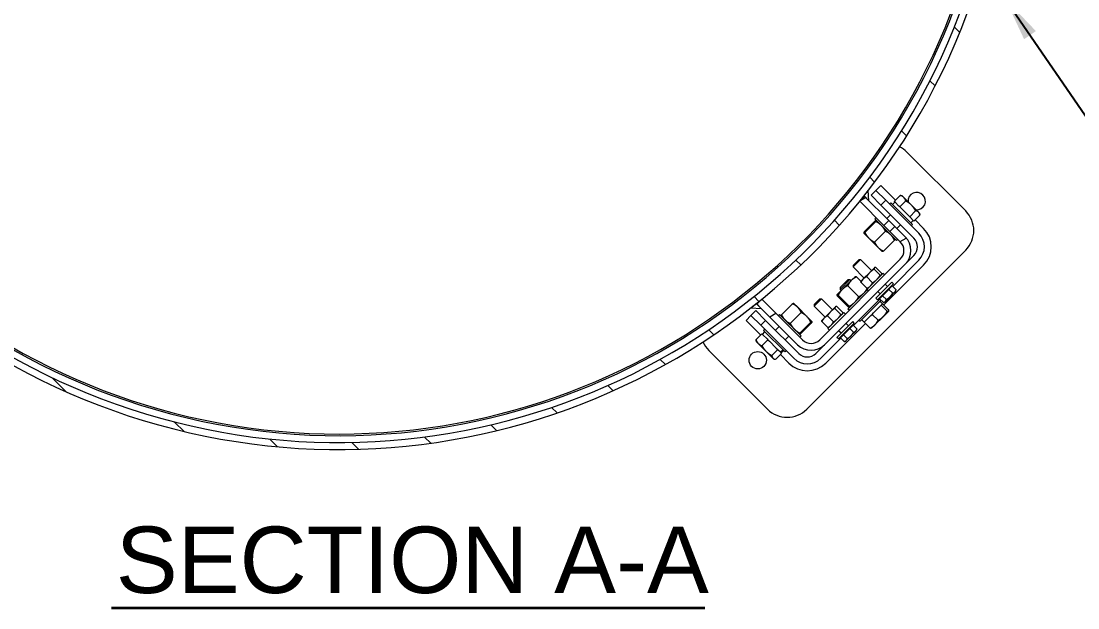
# Model space of a CAD drawing. Header units: inches. Extents: x 20 to 536, y 8 to 344.
# Drawn here: x 219.25 to 257.41, y 187.11 to 208.29 of the extents above; entities that cross this region are included whole.
import ezdxf

# ---------------------------------------------------------------- set-up
doc = ezdxf.new("R2010")
doc.units = ezdxf.units.IN
doc.header["$LTSCALE"] = 16
doc.header["$MEASUREMENT"] = 0
for name, color, linetype, lineweight in [('Dimension (ANSI)', 7, 'Continuous', 25), ('Hatch', 7, 'Continuous', 18), ('Symbol', 7, 'Continuous', 25), ('Visible', 7, 'Continuous', 18)]:
    doc.layers.add(name, color=color, linetype=linetype, lineweight=lineweight)
doc.styles.add('MEMCOR Medium', font='arial.ttf')
doc.styles.add('Standard D-E', font='arial.ttf')
doc.styles.add('Text Style242', font='arial.ttf')
doc.dimstyles.new('Default (ANSI)', dxfattribs={"dimscale": 16, "dimtxt": 0.15, "dimasz": 0.098425, "dimexe": 0.125, "dimexo": 0.0625, "dimgap": 0.031496, "dimtad": 0, "dimtih": 1, "dimtoh": 1, "dimdec": 4, "dimrnd": 1e-08, "dimzin": 3, "dimdsep": 46, "dimlunit": 5, "dimtxsty": 'MEMCOR Medium', "dimcen": 0.09, "dimdle": 0.393701, "dimclrd": 256, "dimclre": 256, "dimclrt": 256, "dimadec": 0, "dimazin": 1, "dimtfac": 0.8, "dimtofl": 0, "dimtmove": 0, "dimatfit": 3, "dimfxl": 1, "dimfrac": 1, "dimtolj": 1, "dimtzin": 4, "dimlwd": -1, "dimlwe": -1, "dimarcsym": 0})
doc.dimstyles.new('Default D-E$7', dxfattribs={"dimscale": 16, "dimtxt": 0.15, "dimasz": 0.098425, "dimexe": 0.125, "dimexo": 0.0625, "dimgap": 0.031496, "dimtad": 0, "dimtih": 1, "dimtoh": 1, "dimrnd": 1e-08, "dimzin": 4, "dimdsep": 46, "dimtxsty": 'Standard D-E', "dimcen": 0.09, "dimdle": 0.393701, "dimclrd": 256, "dimclre": 256, "dimclrt": 256, "dimadec": 0, "dimazin": 1, "dimtfac": 1, "dimtofl": 0, "dimtmove": 0, "dimatfit": 3, "dimfxl": 1, "dimtolj": 1, "dimtzin": 4, "dimlwd": -1, "dimlwe": -1, "dimarcsym": 0})

# ---------------------------------------------------------------- blocks, each defined once
blk = doc.blocks.new('*D30')
at = {"layer": 'Defpoints', "color": 0, "transparency": 16777216}
for p in [(222.2, 265.293), (247.762, 239.731), (207.912, 200.169)]:
    blk.add_point(p, dxfattribs=at)
at = {"layer": 'Dimension (ANSI)', "transparency": 16777216}
for p, q in [((247.055, 240.438), (220.786, 266.707)), ((221.086, 264.179), (206.857, 249.951)), ((183.607, 226.7), (197.836, 240.929)), ((207.205, 200.876), (181.079, 227.001))]:
    blk.add_line(p, q, dxfattribs=at)
for points in [[(220.901, 264.365), (221.272, 263.994), (222.2, 265.293)], [(183.421, 226.886), (183.793, 226.515), (182.494, 225.587)]]:
    blk.add_solid(points, dxfattribs=at)
at = {"layer": 'Dimension (ANSI)', "transparency": 16777216, "char_height": 2.4, "attachment_point": 5, "style": 'MEMCOR Medium'}
for s, insert in [('\\A1; 56{\\H0.8x;\\S1#8;} in', (202.347, 247.909)), ('\\A1;[1426.3 mm]', (202.347, 243.398))]:
    blk.add_mtext(s, dxfattribs=dict(at, insert=insert))

msp = doc.modelspace()

# ---------------------------------------------------------------- hatches: boundary and pattern name
at = {"layer": 'Hatch'}
h = msp.add_hatch(dxfattribs=at)
h.set_pattern_fill('ANSI31', color=256, scale=16, angle=90, style=0)
edge = h.paths.add_edge_path()
edge.add_spline(control_points=[(230.51857, 241.0779), (230.54985, 241.10985), (230.58123, 241.1417), (230.64424, 241.20528), (230.67586, 241.23701), (230.70758, 241.26865)], knot_values=[-0.6820759, -0.6820759, -0.6820759, -0.6820759, -0.34137369, -0.34137369, 0, 0, 0, 0], degree=3, periodic=0)
edge.add_line((230.70758, 241.26865), (230.70758, 241.32865))
edge.add_ellipse((230.70759, 217.07894), major_axis=(-24.24971, 0), ratio=1, start_angle=270, end_angle=307.897761)
edge.add_ellipse((230.70759, 217.07894), major_axis=(-19.13564, -14.89549), ratio=1, start_angle=270, end_angle=270.590688)
edge.add_ellipse((230.70759, 217.07894), major_axis=(-18.98106, -15.09197), ratio=1, start_angle=270, end_angle=283.023092)
edge.add_ellipse((230.70759, 217.07894), major_axis=(-15.09197, -18.98106), ratio=1, start_angle=270, end_angle=270.590688)
edge.add_ellipse((230.70759, 217.07894), major_axis=(-14.89549, -19.13564), ratio=1, start_angle=270, end_angle=345.795532)
edge.add_ellipse((230.70759, 217.07894), major_axis=(14.89549, -19.13564), ratio=1, start_angle=270, end_angle=270.590688)
edge.add_ellipse((230.70759, 217.07894), major_axis=(15.09197, -18.98106), ratio=1, start_angle=270, end_angle=283.023092)
edge.add_ellipse((230.70759, 217.07894), major_axis=(-15.09197, -18.98106), ratio=1, start_angle=0, end_angle=0.590688)
edge.add_ellipse((230.70759, 217.07894), major_axis=(19.13564, -14.89549), ratio=1, start_angle=270, end_angle=345.795532)
edge.add_ellipse((230.70759, 217.07894), major_axis=(19.13564, 14.89549), ratio=1, start_angle=270, end_angle=270.590688)
edge.add_ellipse((230.70759, 217.07894), major_axis=(18.98106, 15.09197), ratio=1, start_angle=270, end_angle=283.023092)
edge.add_ellipse((230.70759, 217.07894), major_axis=(15.09197, 18.98106), ratio=1, start_angle=270, end_angle=270.590688)
edge.add_ellipse((230.70759, 217.07894), major_axis=(14.89549, 19.13564), ratio=1, start_angle=270, end_angle=288.041464)
edge.add_ellipse((230.70759, 217.07894), major_axis=(8.23671, 22.808), ratio=1, start_angle=270, end_angle=270.611866)
edge.add_line((253.60224, 209.08626), (253.33728, 209.08626))
edge.add_ellipse((230.70759, 217.07894), major_axis=(-7.99268, -22.62969), ratio=1, start_angle=199.904181, end_angle=450, ccw=False)
h = msp.add_hatch(dxfattribs=at)
h.set_pattern_fill('ANSI31', color=256, scale=16, angle=165, style=0)
h.paths.add_polyline_path([(250.58093, 201.09469), (249.86542, 201.81019), (249.7079, 201.96772), (249.53112, 201.79094), (250.40415, 200.91791)])
h = msp.add_hatch(dxfattribs=at)
h.set_pattern_fill('ANSI31', color=256, scale=16, angle=75, style=0)
edge = h.paths.add_edge_path()
edge.add_ellipse((230.70759, 217.07894), major_axis=(-14.89549, -19.13564), ratio=1, start_angle=89.409312, end_angle=90)
edge.add_line((249.84322, 202.18345), (249.86542, 201.81019))
edge.add_line((249.86542, 201.81019), (249.7079, 201.96772))
edge.add_line((249.7079, 201.96772), (249.68865, 201.98697))
h = msp.add_hatch(dxfattribs=at)
h.set_pattern_fill('ANSI31', color=256, scale=16, angle=165, style=0)
edge = h.paths.add_edge_path()
edge.add_line((245.99558, 198.25541), (245.81881, 198.07863))
edge.add_line((245.81881, 198.07863), (245.97634, 197.9211))
edge.add_line((245.97634, 197.9211), (247.28681, 196.61063))
edge.add_ellipse((247.77471, 197.09854), major_axis=(0.4879, -0.4879), ratio=1, start_angle=270, end_angle=360)
edge.add_line((248.26261, 196.61063), (251.17589, 199.52391))
edge.add_ellipse((250.68799, 200.01182), major_axis=(0.4879, 0.4879), ratio=1, start_angle=270, end_angle=360)
edge.add_line((251.17589, 200.49972), (250.79921, 200.8764))
edge.add_line((250.79921, 200.8764), (250.62243, 200.69963))
edge.add_line((250.62243, 200.69963), (250.99912, 200.32294))
edge.add_ellipse((250.68799, 200.01182), major_axis=(0.31113, -0.31113), ratio=1, start_angle=0, end_angle=90, ccw=False)
edge.add_line((250.99912, 199.70069), (248.08584, 196.78741))
edge.add_ellipse((247.77471, 197.09854), major_axis=(-0.31113, -0.31113), ratio=1, start_angle=0, end_angle=90, ccw=False)
edge.add_line((247.46358, 196.78741), (245.99558, 198.25541))
h = msp.add_hatch(dxfattribs=at)
h.set_pattern_fill('ANSI31', color=256, scale=16, angle=75, style=0)
edge = h.paths.add_edge_path()
edge.add_line((245.97634, 197.9211), (245.81881, 198.07863))
edge.add_line((245.81881, 198.07863), (245.79956, 198.09788))
edge.add_ellipse((230.70759, 217.07894), major_axis=(-18.98106, -15.09197), ratio=1, start_angle=89.409312, end_angle=90, ccw=False)
edge.add_line((245.60308, 197.9433), (245.97634, 197.9211))

# ---------------------------------------------------------------- linework, layer by layer
at = {"layer": 'Symbol', "lineweight": 35}
msp.add_line((222.50663, 187.11115), (243.94382, 187.11115), dxfattribs=at)
at = {"layer": 'Visible'}
for p, q in [((251.23833, 203.56028), (253.35965, 201.43896)), ((250.29554, 202.35829), (250.11877, 202.18151)), ((250.82305, 201.83078), (250.29554, 202.35829)), ((249.7079, 201.96772), (249.53112, 201.79094)), ((249.68865, 201.98697), (249.86542, 201.81019)), ((250.58093, 201.09469), (249.7079, 201.96772)), ((249.86542, 201.81019), (249.84322, 202.18345)), ((249.94199, 202.00473), (250.11877, 202.18151)), ((250.29554, 201.65118), (249.94199, 202.00473)), ((250.47232, 201.82796), (250.11877, 202.18151)), ((250.7792, 201.78694), (250.99464, 202.00237)), ((251.06904, 201.98324), (251.01626, 201.99738)), ((251.12337, 201.9289), (251.06904, 201.98324)), ((251.40254, 201.64974), (251.12337, 201.9289)), ((249.53112, 201.79094), (250.40415, 200.91791)), ((250.29554, 201.65118), (250.47232, 201.82796)), ((251.48823, 200.4585), (250.29554, 201.65118)), ((251.665, 200.63528), (250.47232, 201.82796)), ((250.6572, 201.73216), (250.61266, 201.68762)), ((251.43669, 200.95268), (250.6572, 201.73216)), ((250.71711, 201.67225), (250.8055, 201.76064)), ((250.8101, 201.75604), (250.7792, 201.78694)), ((250.8101, 201.75604), (250.95051, 201.61563)), ((250.98141, 201.58473), (250.95051, 201.61563)), ((250.98141, 201.58473), (251.19684, 201.80017)), ((251.03582, 201.53032), (250.98141, 201.58473)), ((251.03582, 201.53032), (251.28312, 201.28302)), ((251.65756, 201.39471), (251.40254, 201.64974)), ((250.079, 201.15397), (250.12355, 201.19851)), ((250.079, 201.15397), (250.85849, 200.37448)), ((250.64885, 201.29788), (250.51329, 201.16232)), ((251.33753, 201.22861), (251.28312, 201.28302)), ((251.33753, 201.22861), (251.55297, 201.44404)), ((251.36105, 201.20509), (251.33753, 201.22861)), ((251.36105, 201.20509), (251.46794, 201.0982)), ((251.49146, 201.07468), (251.7069, 201.29012)), ((251.68776, 201.36452), (251.65756, 201.39471)), ((251.68776, 201.36452), (251.7019, 201.31174)), ((250.09222, 201.08108), (249.69534, 200.68419)), ((250.11909, 201.05421), (249.72221, 200.65733)), ((250.13468, 201.09829), (250.1334, 201.09864)), ((250.40415, 200.91791), (250.58093, 201.09469)), ((250.62243, 200.69963), (250.40415, 200.91791)), ((250.58093, 201.09469), (250.79921, 200.8764)), ((250.79921, 200.8764), (250.62243, 200.69963)), ((251.17589, 200.49972), (250.79921, 200.8764)), ((251.0024, 200.94433), (250.86684, 200.80877)), ((251.38024, 201.00913), (251.46863, 201.09751)), ((251.43669, 200.95268), (251.39214, 200.90813)), ((251.49146, 201.07468), (251.46794, 201.0982)), ((251.84178, 200.81205), (251.5353, 201.11853)), ((249.67812, 200.64174), (249.67778, 200.64302)), ((249.67812, 200.64174), (249.67894, 200.64092)), ((249.67894, 200.64092), (249.86571, 200.45415)), ((249.86571, 200.45415), (250.19897, 200.12089)), ((250.46577, 200.70752), (250.06889, 200.31064)), ((250.7856, 200.3877), (250.38872, 199.99082)), ((250.62243, 200.69963), (250.99912, 200.32294)), ((250.80281, 200.43016), (250.80316, 200.42888)), ((250.85849, 200.37448), (250.90303, 200.41902)), ((253.35965, 200.02475), (247.61794, 194.28304)), ((250.19897, 200.12089), (250.34626, 199.9736)), ((250.99912, 199.70069), (248.08584, 196.78741)), ((249.29558, 199.47501), (249.50653, 199.68595)), ((249.56075, 199.68595), (249.29559, 199.42078)), ((249.50653, 199.68595), (249.56075, 199.68595)), ((249.96214, 199.28456), (249.56075, 199.68595)), ((250.34626, 199.9736), (250.34754, 199.97326)), ((250.72282, 198.71729), (251.665, 199.65947)), ((251.17589, 199.52391), (251.48823, 199.83625)), ((248.26261, 196.61063), (251.17589, 199.52391)), ((249.29558, 199.47501), (249.29559, 199.42078)), ((249.69698, 199.01939), (249.29559, 199.42078)), ((250.0659, 199.38831), (249.89787, 199.22028)), ((250.0502, 199.33752), (250.26896, 199.11876)), ((250.07281, 199.39522), (250.0659, 199.38831)), ((250.07281, 199.39522), (250.08324, 199.39901)), ((250.11668, 199.404), (250.33544, 199.18524)), ((250.40416, 198.04507), (251.84178, 199.48269)), ((248.82391, 198.67383), (249.11269, 198.96262)), ((249.17746, 198.96261), (248.82391, 198.60906)), ((249.22815, 198.93192), (248.8949, 198.59867)), ((249.11269, 198.96262), (249.17746, 198.96261)), ((249.21815, 198.92192), (249.17746, 198.96261)), ((249.37544, 199.07921), (249.22815, 198.93192)), ((249.37544, 199.07921), (249.37673, 199.07956)), ((249.4179, 199.062), (249.58228, 198.89762)), ((249.57754, 198.86485), (249.79629, 198.6461)), ((249.58632, 198.90873), (249.58252, 198.8983)), ((249.66154, 198.98395), (249.58632, 198.90873)), ((249.89787, 199.22028), (249.66154, 198.98395)), ((249.78063, 199.06795), (249.99939, 198.84919)), ((249.79633, 198.61104), (250.3705, 199.18521)), ((250.11806, 198.2893), (250.69223, 198.86347)), ((250.32666, 199.14137), (250.33045, 199.1518)), ((250.42707, 199.12864), (250.3705, 199.18521)), ((250.7488, 198.80691), (250.69223, 198.86347)), ((248.8949, 198.59867), (248.70812, 198.41189)), ((248.82391, 198.67383), (248.82391, 198.60906)), ((248.8646, 198.56837), (248.82391, 198.60906)), ((249.09808, 198.74217), (249.49496, 198.34529)), ((249.10819, 197.89885), (249.80835, 198.59901)), ((249.8529, 198.55447), (249.79633, 198.61104)), ((249.84017, 198.65488), (249.82974, 198.65108)), ((250.17463, 198.23273), (250.7488, 198.80691)), ((250.27256, 198.44381), (250.18418, 198.53219)), ((250.35765, 198.3804), (250.4723, 198.49504)), ((250.53773, 198.70897), (250.44934, 198.79736)), ((250.4723, 198.49504), (250.58694, 198.60969)), ((250.58694, 198.60969), (250.64781, 198.67056)), ((250.58694, 198.60969), (250.72335, 198.47329)), ((250.62645, 198.34089), (250.80196, 198.51641)), ((250.64781, 198.67056), (250.70868, 198.73143)), ((250.67809, 198.70084), (250.66041, 198.71852)), ((250.70868, 198.73143), (250.84509, 198.59503)), ((250.80196, 198.51641), (250.83224, 198.54669)), ((250.83224, 198.54669), (250.84333, 198.58808)), ((245.97634, 197.9211), (245.79956, 198.09788)), ((245.99558, 198.25541), (245.81881, 198.07863)), ((247.46358, 196.78741), (245.99558, 198.25541)), ((246.70525, 197.6945), (247.10213, 198.09138)), ((247.14504, 198.10815), (247.14366, 198.10852)), ((247.29159, 197.9616), (247.14504, 198.10815)), ((248.14654, 198.27174), (247.88137, 198.00657)), ((247.88137, 198.06079), (248.09231, 198.27174)), ((248.09231, 198.27174), (248.14654, 198.27174)), ((248.54793, 197.87034), (248.14654, 198.27174)), ((248.70731, 198.41108), (248.70697, 198.4098)), ((248.70812, 198.41189), (248.70731, 198.41108)), ((248.72453, 198.36862), (249.12141, 197.97174)), ((248.75139, 198.39549), (249.14827, 197.99861)), ((249.30861, 197.30308), (250.26425, 198.25871)), ((250.30879, 198.21417), (249.55083, 197.45621)), ((250.17463, 198.23273), (250.11806, 198.2893)), ((250.25011, 198.27285), (250.30388, 198.32662)), ((250.25011, 198.27285), (250.38651, 198.13645)), ((250.2807, 198.30344), (250.26302, 198.32112)), ((250.2704, 198.17578), (250.35879, 198.08739)), ((250.30388, 198.32662), (250.35765, 198.3804)), ((250.35879, 198.08739), (250.31786, 198.04647)), ((250.35765, 198.3804), (250.49406, 198.244)), ((250.35879, 198.08739), (250.36031, 198.08892)), ((250.36031, 198.08892), (250.57575, 197.87348)), ((250.43485, 198.14929), (250.39345, 198.1382)), ((250.43485, 198.14929), (250.45803, 198.17248)), ((250.45803, 198.17248), (250.62645, 198.34089)), ((245.60308, 197.9433), (245.97634, 197.9211)), ((245.78179, 197.84453), (245.60501, 197.66776)), ((245.78179, 197.84453), (246.13534, 197.49098)), ((245.81881, 198.07863), (247.28681, 196.61063)), ((246.58826, 197.66273), (246.63281, 197.70727)), ((246.63281, 197.70727), (247.41229, 196.92778)), ((247.02449, 197.37526), (247.42138, 197.77214)), ((247.62478, 197.62841), (247.29159, 197.9616)), ((247.88137, 198.06079), (247.88137, 198.00657)), ((248.28277, 197.60518), (247.88137, 198.00657)), ((248.48366, 197.80607), (248.24732, 197.56974)), ((248.38211, 197.19682), (248.95628, 197.77099)), ((248.65168, 197.97409), (248.48366, 197.80607)), ((248.63599, 197.92331), (248.85475, 197.70455)), ((248.65859, 197.981), (248.65168, 197.97409)), ((248.65859, 197.981), (248.66902, 197.9848)), ((248.70247, 197.98978), (248.92122, 197.77103)), ((248.91244, 197.72715), (248.91624, 197.73758)), ((249.01285, 197.71443), (248.95628, 197.77099)), ((249.15273, 197.8543), (249.10819, 197.89885)), ((249.16387, 197.95452), (249.16259, 197.95418)), ((249.93588, 197.66449), (249.97885, 197.70746)), ((249.97885, 197.70746), (250.02948, 197.75809)), ((249.97885, 197.70746), (250.19429, 197.49202)), ((250.25958, 197.98818), (250.02948, 197.75809)), ((250.25958, 197.98818), (250.31021, 198.03881)), ((250.31021, 198.03881), (250.31786, 198.04647)), ((250.31021, 198.03881), (250.52565, 197.82338)), ((250.3876, 197.63007), (250.57833, 197.8208)), ((250.57833, 197.8208), (250.58139, 197.82386)), ((250.58139, 197.82386), (250.58269, 197.82873)), ((245.42824, 197.49098), (245.60501, 197.66776)), ((245.42824, 197.49098), (245.95762, 196.9616)), ((245.60501, 197.66776), (245.95857, 197.3142)), ((246.13534, 197.49098), (245.95857, 197.3142)), ((246.13534, 197.49098), (247.32803, 196.2983)), ((246.68848, 197.65159), (246.68811, 197.65297)), ((247.37163, 197.02812), (247.76851, 197.425)), ((247.39953, 197.00022), (247.79641, 197.39711)), ((247.8123, 197.44089), (247.62478, 197.62841)), ((247.81317, 197.44002), (247.8123, 197.44089)), ((247.81317, 197.44002), (247.81354, 197.43863)), ((248.16332, 197.45064), (248.38208, 197.23188)), ((248.1721, 197.49452), (248.16831, 197.48409)), ((248.24732, 197.56974), (248.1721, 197.49452)), ((248.30383, 195.94474), (249.74145, 197.38236)), ((248.36642, 197.65374), (248.58518, 197.43498)), ((248.70385, 196.87509), (249.27802, 197.44926)), ((248.76042, 196.81852), (249.33459, 197.39269)), ((249.12352, 197.29476), (249.03513, 197.38315)), ((249.33459, 197.39269), (249.27802, 197.44926)), ((249.50629, 197.50075), (249.55083, 197.45621)), ((249.60728, 197.51266), (249.69566, 197.42427)), ((249.69761, 197.42621), (249.69566, 197.42427)), ((249.69761, 197.42621), (249.74058, 197.46918)), ((249.69761, 197.42621), (249.91304, 197.21077)), ((249.93588, 197.66449), (249.74058, 197.46918)), ((249.96267, 197.20514), (250.0813, 197.32377)), ((250.0813, 197.32377), (250.3876, 197.63007)), ((246.00147, 197.00544), (245.78603, 196.79001)), ((245.95857, 197.3142), (247.15125, 196.12152)), ((246.00147, 197.00544), (246.03437, 196.97254)), ((246.02267, 196.98424), (246.11106, 197.07263)), ((246.1839, 196.82301), (246.03437, 196.97254)), ((246.09915, 197.17362), (246.05461, 197.12907)), ((246.8341, 196.34959), (246.05461, 197.12907)), ((246.4889, 197.13743), (246.62445, 197.27298)), ((247.35662, 196.98346), (247.358, 196.98309)), ((248.43868, 197.14025), (248.38211, 197.19682)), ((248.42595, 197.24066), (248.41552, 197.23687)), ((248.85835, 197.02959), (248.76996, 197.11798)), ((248.88967, 196.91241), (248.94344, 196.96619)), ((248.94344, 196.96619), (249.05809, 197.08083)), ((248.94344, 196.96619), (249.07984, 196.82978)), ((249.05809, 197.08083), (249.17273, 197.19547)), ((249.17273, 197.19547), (249.2336, 197.25634)), ((249.17273, 197.19547), (249.30913, 197.05907)), ((249.21223, 196.92668), (249.38775, 197.1022)), ((249.2336, 197.25634), (249.29447, 197.31722)), ((249.26388, 197.28662), (249.2462, 197.3043)), ((249.29447, 197.31722), (249.43087, 197.18081)), ((249.38775, 197.1022), (249.41803, 197.13247)), ((249.41803, 197.13247), (249.42912, 197.17387)), ((249.96267, 197.20514), (249.9578, 197.20383)), ((245.80354, 196.71723), (245.79232, 196.75909)), ((245.80354, 196.71723), (245.86607, 196.65471)), ((245.86607, 196.65471), (246.15098, 196.36979)), ((246.2168, 196.79011), (246.00136, 196.57467)), ((246.1839, 196.82301), (246.2168, 196.79011)), ((246.2168, 196.79011), (246.27097, 196.73594)), ((246.51713, 196.48977), (246.27097, 196.73594)), ((246.84245, 196.78387), (246.97801, 196.91943)), ((247.36775, 196.88324), (247.41229, 196.92778)), ((247.95028, 196.2983), (248.26261, 196.61063)), ((248.12706, 196.12152), (248.85003, 196.8445)), ((248.76042, 196.81852), (248.70385, 196.87509)), ((248.83589, 196.85864), (248.88967, 196.91241)), ((248.83589, 196.85864), (248.9723, 196.72223)), ((248.86648, 196.88923), (248.8488, 196.90691)), ((249.02063, 196.73508), (248.97924, 196.72399)), ((249.02063, 196.73508), (249.04382, 196.75826)), ((249.04382, 196.75826), (249.21223, 196.92668)), ((246.20373, 194.28304), (244.08241, 196.40436)), ((246.15098, 196.36979), (246.39782, 196.12296)), ((246.5713, 196.43561), (246.35586, 196.22017)), ((246.71047, 196.29644), (246.49503, 196.08101)), ((246.51713, 196.48977), (246.5713, 196.43561)), ((246.5713, 196.43561), (246.59256, 196.41434)), ((246.66947, 196.33743), (246.59256, 196.41434)), ((246.66662, 196.2526), (246.97447, 195.94474)), ((246.66947, 196.33743), (246.75786, 196.42582)), ((246.66947, 196.33743), (246.68414, 196.32277)), ((246.68414, 196.32277), (246.68871, 196.3182)), ((246.68871, 196.3182), (246.7771, 196.40659)), ((246.6892, 196.31771), (246.68871, 196.3182)), ((246.6892, 196.31771), (246.71047, 196.29644)), ((246.68926, 196.31765), (246.77765, 196.40604)), ((246.87864, 196.39413), (246.8341, 196.34959)), ((246.39782, 196.12296), (246.42226, 196.09852)), ((246.42226, 196.09852), (246.46412, 196.0873))]:
    msp.add_line(p, q, dxfattribs=at)
msp.add_circle((245.85017, 196.05081), 0.315, dxfattribs=at)
for centre, radius, start, end in [((230.70759, 217.07894), 24.24971, 90.000005, 340.755564), ((230.70759, 217.07894), 23.99971, 90.451252, 340.547071), ((230.70759, 217.07894), 23.74971, 90.451252, 343.742219), ((230.70759, 217.07894), 23.69, 15.755029, 344.244971), ((250.53122, 202.85318), 1, 45, 64.129329), ((230.70759, 217.07894), 24.24971, 321.511546, 322.102234), ((251.59188, 201.79252), 0.315, 266.794475, 183.205525), ((252.65254, 200.73186), 1, 315, 45), ((251.1771, 200.14737), 0.94, 315, 45), ((250.68799, 200.01182), 0.69, 315, 45), ((251.1771, 200.14737), 0.44, 315, 45), ((251.1771, 200.14737), 0.69, 315, 45), ((250.68799, 200.01182), 0.44, 315, 45), ((230.70759, 217.07894), 24.24971, 307.897766, 308.488454), ((244.78951, 197.11147), 1, 203.442292, 225), ((247.77471, 197.09854), 0.69, 225, 315), ((247.77471, 197.09854), 0.44, 225, 315), ((247.63915, 196.60943), 0.44, 225, 315), ((247.63915, 196.60943), 0.94, 225, 315), ((247.63915, 196.60943), 0.69, 225, 315), ((246.91083, 194.99015), 1, 225, 315)]:
    msp.add_arc(centre, radius, start, end, dxfattribs=at)
for points, weights in [([(251.12337, 201.9289), (251.07645, 201.97583), (250.99464, 202.00237)], [1, 1.04314139574, 1.01001874936]), ([(250.99464, 202.00237), (251.00598, 202.00013), (251.01626, 201.99738)], [1.01001874936, 1.01532757125, 1.01867725042]), ([(251.19684, 201.80017), (251.17029, 201.88198), (251.12337, 201.9289)], [1.01001874936, 1.04314139574, 1]), ([(251.40254, 201.64974), (251.3199, 201.73238), (251.19684, 201.80017)], [1, 1.04314139574, 1.01001874936]), ([(251.55297, 201.44404), (251.48518, 201.5671), (251.40254, 201.64974)], [1.01001874936, 1.04314139574, 1]), ([(251.65756, 201.39471), (251.62185, 201.43043), (251.55297, 201.44404)], [1, 1.04314139574, 1.01001874936]), ([(251.7069, 201.29012), (251.69328, 201.35899), (251.65756, 201.39471)], [1.01001874936, 1.04314139574, 1]), ([(250.13549, 201.09748), (250.12926, 201.10372), (250.09222, 201.08108)], [1, 1.0379548493, 1]), ([(250.11909, 201.05421), (250.14173, 201.09125), (250.13549, 201.09748)], [1, 1.0379548493, 1]), ([(250.32227, 200.91071), (250.24182, 200.99115), (250.11909, 201.05421)], [1, 1.0379548493, 1]), ([(250.46577, 200.70752), (250.40272, 200.83026), (250.32227, 200.91071)], [1, 1.0379548493, 1]), ([(249.69534, 200.68419), (249.6727, 200.64716), (249.67894, 200.64092)], [1, 1.0379548493, 1]), ([(249.67894, 200.64092), (249.68517, 200.63469), (249.72221, 200.65733)], [1, 1.0379548493, 1]), ([(249.72221, 200.65733), (249.78526, 200.5346), (249.86571, 200.45415)], [1, 1.0379548493, 1]), ([(249.86571, 200.45415), (249.94616, 200.3737), (250.06889, 200.31064)], [1, 1.0379548493, 1]), ([(250.65552, 200.57745), (250.58131, 200.65167), (250.46577, 200.70752)], [1, 1.0379548493, 1]), ([(250.7856, 200.3877), (250.72974, 200.50324), (250.65552, 200.57745)], [1, 1.0379548493, 1]), ([(250.80316, 200.42888), (250.80548, 200.42022), (250.7856, 200.3877)], [1.00835685167, 1.03317429485, 1]), ([(250.06889, 200.31064), (250.12475, 200.19511), (250.19897, 200.12089)], [1, 1.0379548493, 1]), ([(250.19897, 200.12089), (250.27318, 200.04668), (250.38872, 199.99082)], [1, 1.0379548493, 1]), ([(250.38872, 199.99082), (250.35619, 199.97094), (250.34754, 199.97326)], [1, 1.03317429485, 1.00835685167]), ([(250.0502, 199.33752), (249.96043, 199.28284), (249.89787, 199.22028)], [1, 1.0379548493, 1]), ([(250.0659, 199.38831), (250.05047, 199.37288), (250.0502, 199.33752)], [1, 1.0379548493, 1]), ([(250.11668, 199.404), (250.08132, 199.40373), (250.0659, 199.38831)], [1, 1.0379548493, 1]), ([(249.22815, 198.93192), (249.15394, 198.85771), (249.09808, 198.74217)], [1, 1.0379548493, 1]), ([(249.4179, 199.062), (249.30237, 199.00614), (249.22815, 198.93192)], [1, 1.0379548493, 1]), ([(249.37673, 199.07956), (249.38538, 199.08188), (249.4179, 199.062)], [1.00835685167, 1.03317429485, 1]), ([(249.66154, 198.98395), (249.61441, 198.93682), (249.57754, 198.86485)], [1, 1.0379548493, 1]), ([(249.57754, 198.86485), (249.57769, 198.88502), (249.58252, 198.8983)], [1, 1.02129971107, 1.01869324414]), ([(249.78063, 199.06795), (249.70867, 199.03108), (249.66154, 198.98395)], [1, 1.0379548493, 1]), ([(249.89787, 199.22028), (249.83532, 199.15773), (249.78063, 199.06795)], [1, 1.0379548493, 1]), ([(249.91539, 198.7301), (249.96252, 198.77723), (249.99939, 198.84919)], [1, 1.0379548493, 1]), ([(249.99939, 198.84919), (250.08917, 198.90388), (250.15172, 198.96643)], [1, 1.0379548493, 1]), ([(250.15172, 198.96643), (250.21428, 199.02899), (250.26896, 199.11876)], [1, 1.0379548493, 1]), ([(250.26896, 199.11876), (250.30432, 199.11903), (250.31975, 199.13446)], [1, 1.0379548493, 1]), ([(250.31975, 199.13446), (250.33517, 199.14988), (250.33544, 199.18524)], [1, 1.0379548493, 1]), ([(248.8949, 198.59867), (248.81445, 198.51822), (248.75139, 198.39549)], [1, 1.0379548493, 1]), ([(249.09808, 198.74217), (248.97535, 198.67912), (248.8949, 198.59867)], [1, 1.0379548493, 1]), ([(249.49496, 198.34529), (249.61049, 198.40115), (249.68471, 198.47537)], [1, 1.0379548493, 1]), ([(249.68471, 198.47537), (249.75321, 198.54387), (249.80551, 198.64643)], [1, 1.03493119033, 1.00556556061]), ([(249.79629, 198.6461), (249.86826, 198.68297), (249.91539, 198.7301)], [1, 1.0379548493, 1]), ([(249.82974, 198.65108), (249.81646, 198.64625), (249.79629, 198.6461)], [1.01869324414, 1.02129971107, 1]), ([(249.82393, 198.64927), (249.82596, 198.64548), (249.82751, 198.64222)], [1.0135446148, 1.01612629698, 1.01748115859]), ([(250.62645, 198.34089), (250.67965, 198.3941), (250.72335, 198.47329)], [1, 1.0379548493, 1]), ([(250.72335, 198.47329), (250.77371, 198.48816), (250.80196, 198.51641)], [1, 1.0379548493, 1]), ([(250.80196, 198.51641), (250.83021, 198.54466), (250.84509, 198.59503)], [1, 1.0379548493, 1]), ([(250.84509, 198.59503), (250.84424, 198.59148), (250.84333, 198.58808)], [1, 1.00279395951, 1.00517657713]), ([(247.10213, 198.09138), (247.13472, 198.11091), (247.14366, 198.10852)], [1, 1.03298964746, 1.00863132176]), ([(247.29159, 197.9616), (247.21751, 198.03568), (247.10213, 198.09138)], [1, 1.0379548493, 1]), ([(248.70812, 198.41189), (248.70189, 198.40566), (248.72453, 198.36862)], [1, 1.0379548493, 1]), ([(248.75139, 198.39549), (248.71436, 198.41813), (248.70812, 198.41189)], [1, 1.0379548493, 1]), ([(249.14827, 197.99861), (249.27101, 198.06166), (249.35145, 198.14211)], [1, 1.0379548493, 1]), ([(249.35145, 198.14211), (249.4319, 198.22256), (249.49496, 198.34529)], [1, 1.0379548493, 1]), ([(250.38651, 198.13645), (250.43307, 198.14752), (250.45803, 198.17248)], [1, 1.0379548493, 1]), ([(250.45803, 198.17248), (250.48299, 198.19743), (250.49406, 198.244)], [1, 1.0379548493, 1]), ([(250.49406, 198.244), (250.57324, 198.28769), (250.62645, 198.34089)], [1, 1.0379548493, 1]), ([(247.42138, 197.77214), (247.36567, 197.88752), (247.29159, 197.9616)], [1, 1.0379548493, 1]), ([(247.62478, 197.62841), (247.54423, 197.70896), (247.42138, 197.77214)], [1, 1.0379548493, 1]), ([(248.48366, 197.80607), (248.4211, 197.74352), (248.36642, 197.65374)], [1, 1.0379548493, 1]), ([(248.63599, 197.92331), (248.54621, 197.86862), (248.48366, 197.80607)], [1, 1.0379548493, 1]), ([(248.65168, 197.97409), (248.63626, 197.95867), (248.63599, 197.92331)], [1, 1.0379548493, 1]), ([(248.70247, 197.98978), (248.66711, 197.98952), (248.65168, 197.97409)], [1, 1.0379548493, 1]), ([(248.73751, 197.55222), (248.80006, 197.61477), (248.85475, 197.70455)], [1, 1.0379548493, 1]), ([(248.85475, 197.70455), (248.89011, 197.70482), (248.90553, 197.72024)], [1, 1.0379548493, 1]), ([(248.90553, 197.72024), (248.92096, 197.73567), (248.92122, 197.77103)], [1, 1.0379548493, 1]), ([(249.12141, 197.97174), (249.15844, 197.9491), (249.16468, 197.95534)], [1, 1.0379548493, 1]), ([(249.16468, 197.95534), (249.17091, 197.96157), (249.14827, 197.99861)], [1, 1.0379548493, 1]), ([(250.3876, 197.63007), (250.46449, 197.70696), (250.52565, 197.82338)], [1, 1.04314139574, 1.01001874936]), ([(250.52565, 197.82338), (250.5667, 197.80917), (250.57833, 197.8208)], [1.01001874936, 1.04314139574, 1]), ([(250.57833, 197.8208), (250.58996, 197.83242), (250.57575, 197.87348)], [1, 1.04314139574, 1.01001874936]), ([(246.68811, 197.65297), (246.68572, 197.66192), (246.70525, 197.6945)], [1.00863132176, 1.03298964746, 1]), ([(246.70525, 197.6945), (246.76095, 197.57912), (246.83503, 197.50504)], [1, 1.0379548493, 1]), ([(246.83503, 197.50504), (246.90911, 197.43096), (247.02449, 197.37526)], [1, 1.0379548493, 1]), ([(247.02449, 197.37526), (247.08767, 197.2524), (247.16822, 197.17185)], [1, 1.0379548493, 1]), ([(247.76851, 197.425), (247.70534, 197.54785), (247.62478, 197.62841)], [1, 1.0379548493, 1]), ([(247.8123, 197.44089), (247.80583, 197.44736), (247.76851, 197.425)], [1, 1.0379548493, 1]), ([(247.79641, 197.39711), (247.81877, 197.43442), (247.8123, 197.44089)], [1, 1.0379548493, 1]), ([(248.24732, 197.56974), (248.2002, 197.52261), (248.16332, 197.45064)], [1, 1.0379548493, 1]), ([(248.16332, 197.45064), (248.16347, 197.47081), (248.16831, 197.48409)], [1, 1.02129971107, 1.01869324414]), ([(248.36642, 197.65374), (248.29445, 197.61686), (248.24732, 197.56974)], [1, 1.0379548493, 1]), ([(248.50118, 197.31588), (248.5483, 197.36301), (248.58518, 197.43498)], [1, 1.0379548493, 1]), ([(248.58518, 197.43498), (248.67495, 197.48966), (248.73751, 197.55222)], [1, 1.0379548493, 1]), ([(249.91304, 197.21077), (250.01603, 197.2585), (250.0813, 197.32377)], [1.01001874936, 1.04314139574, 1]), ([(250.0813, 197.32377), (250.14656, 197.38903), (250.19429, 197.49202)], [1, 1.04314139574, 1.01001874936]), ([(250.19429, 197.49202), (250.31071, 197.55318), (250.3876, 197.63007)], [1.01001874936, 1.04314139574, 1]), ([(247.16822, 197.17185), (247.24878, 197.0913), (247.37163, 197.02812)], [1, 1.0379548493, 1]), ([(247.37163, 197.02812), (247.34927, 196.99081), (247.35574, 196.98433)], [1, 1.0379548493, 1]), ([(247.35574, 196.98433), (247.36221, 196.97786), (247.39953, 197.00022)], [1, 1.0379548493, 1]), ([(248.38208, 197.23188), (248.45405, 197.26876), (248.50118, 197.31588)], [1, 1.0379548493, 1]), ([(248.41552, 197.23687), (248.40225, 197.23204), (248.38208, 197.23188)], [1.01869324414, 1.02129971107, 1]), ([(249.21223, 196.92668), (249.26544, 196.97989), (249.30913, 197.05907)], [1, 1.0379548493, 1]), ([(249.30913, 197.05907), (249.3595, 197.07395), (249.38775, 197.1022)], [1, 1.0379548493, 1]), ([(249.38775, 197.1022), (249.416, 197.13045), (249.43087, 197.18081)], [1, 1.0379548493, 1]), ([(249.43087, 197.18081), (249.43003, 197.17726), (249.42912, 197.17387)], [1, 1.00279395951, 1.00517657713]), ([(249.9578, 197.20383), (249.94388, 197.2001), (249.91304, 197.21077)], [1.01703998005, 1.03469726123, 1.01001874936]), ([(245.78603, 196.79001), (245.8161, 196.70468), (245.86607, 196.65471)], [1.01001874936, 1.04314139574, 1]), ([(245.79232, 196.75909), (245.78851, 196.77331), (245.78603, 196.79001)], [1.02184119232, 1.01833204247, 1.01001874936]), ([(245.86607, 196.65471), (245.91603, 196.60474), (246.00136, 196.57467)], [1, 1.04314139574, 1.01001874936]), ([(246.00136, 196.57467), (246.06872, 196.45205), (246.15098, 196.36979)], [1.01001874936, 1.04314139574, 1]), ([(248.9723, 196.72223), (249.01886, 196.73331), (249.04382, 196.75826)], [1, 1.0379548493, 1]), ([(249.04382, 196.75826), (249.06877, 196.78322), (249.07984, 196.82978)], [1, 1.0379548493, 1]), ([(249.07984, 196.82978), (249.15903, 196.87347), (249.21223, 196.92668)], [1, 1.0379548493, 1]), ([(246.15098, 196.36979), (246.23325, 196.28753), (246.35586, 196.22017)], [1, 1.04314139574, 1.01001874936]), ([(246.35586, 196.22017), (246.36552, 196.15525), (246.39782, 196.12296)], [1.01001874936, 1.04314139574, 1]), ([(246.39782, 196.12296), (246.43011, 196.09066), (246.49503, 196.08101)], [1, 1.04314139574, 1.01001874936])]:
    msp.add_rational_spline(points, weights, degree=2, dxfattribs=at)

# ---------------------------------------------------------------- texts
at = {"layer": 'Symbol', "insert": (222.66407, 187.6109), "char_height": 2.4000001, "attachment_point": 7, "style": 'Text Style242'}
msp.add_mtext('SECTION A-A', dxfattribs=at)

# ---------------------------------------------------------------- dimensions: what is measured, and where the dimension line sits
at = {"layer": 'Dimension (ANSI)'}
dim = msp.add_linear_dim(base=(222.19975, 265.29302), p1=(207.91169, 200.16859), p2=(247.76177, 239.731), angle=45, text=' <> in\\X[1426.3 mm]', dimstyle='Default (ANSI)', override={"dimgap": 0.031496, "dimdec": 4, "dimpost": '', "dimtol": 0, "dimlim": 0, "dimtp": 0, "dimtm": 0, "dimtdec": 2, "dimatfit": 1}, dxfattribs=at)
dim.commit()
dim.dimension.update_dxf_attribs({"geometry": '*D30', "text_midpoint": (202.34662, 245.4399), "dimtype": 160})

# ---------------------------------------------------------------- leaders
at = {"layer": 'Symbol', "annotation_type": 0, "has_hookline": 1, "hookline_direction": 0, "text_width": 32.38363}
msp.add_leader([(254.79201, 209.08626), (258.55104, 203.60273), (260.12584, 203.60273)], dimstyle='Default D-E$7', override={"dimtad": 0}, dxfattribs=at)

doc.saveas('drawing.dxf')
